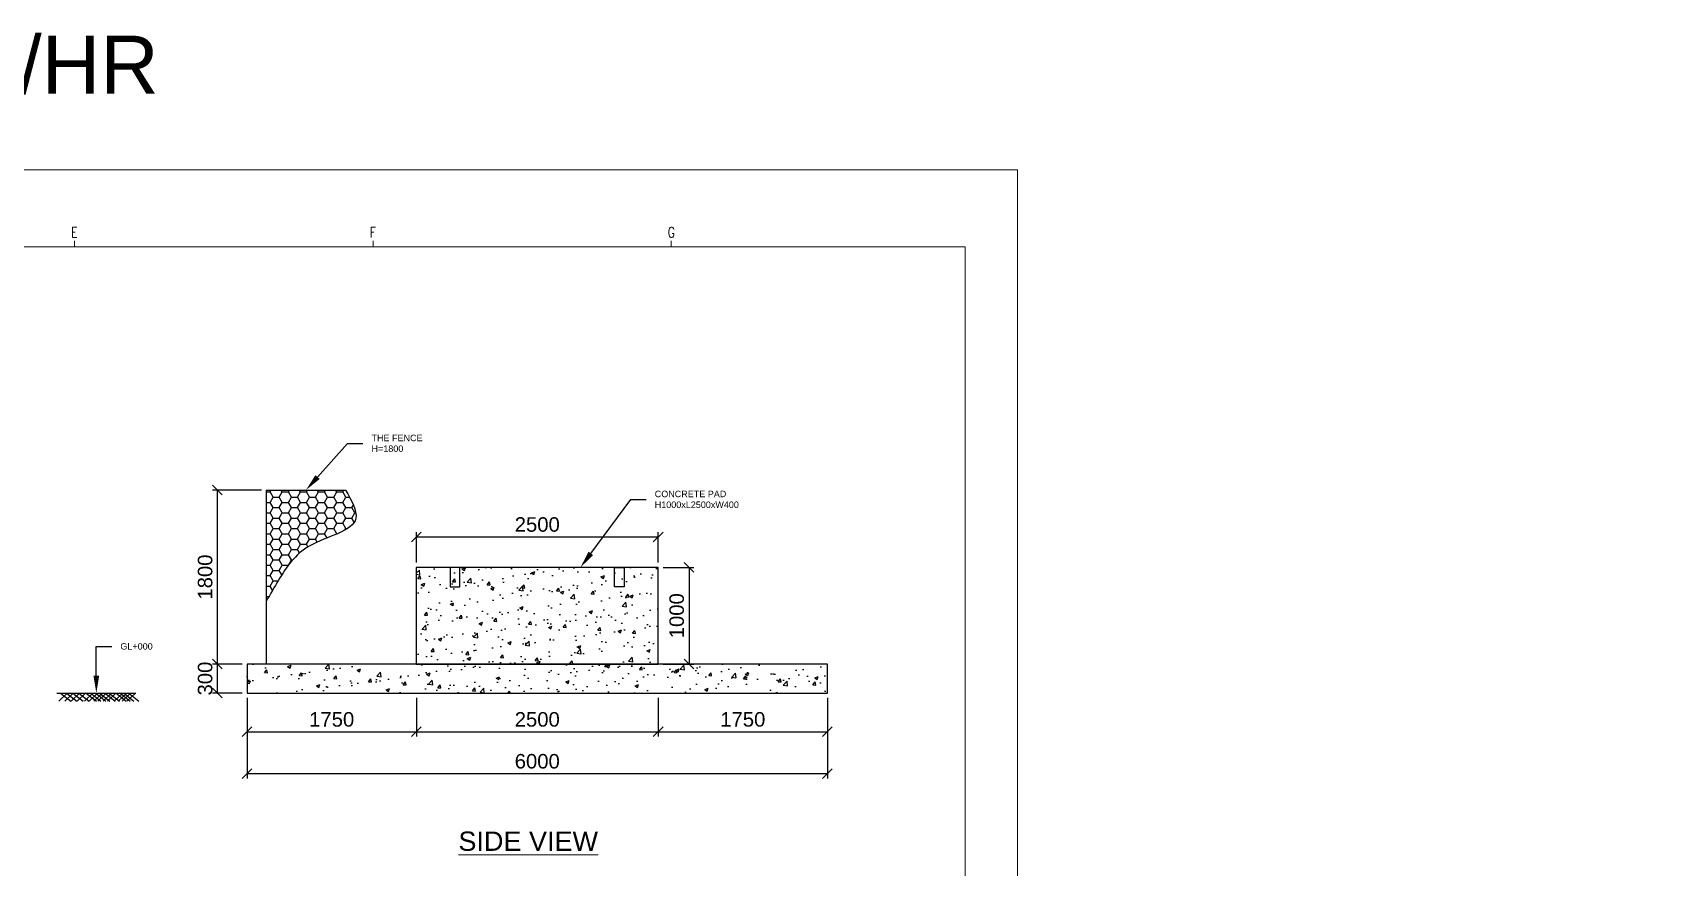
# Model space of a CAD drawing. Extents: x -1041800 to 1211622, y -13029 to 106851.
# Drawn here: x 88278 to 105167, y 98218 to 106851 of the extents above; entities that cross this region are included whole.
import ezdxf
from ezdxf import colors
from ezdxf.entities.mleader import LeaderData, LeaderLine
from ezdxf.math import Vec2, Vec3

# ---------------------------------------------------------------- set-up
doc = ezdxf.new("R2010")
doc.units = 0
doc.header["$MEASUREMENT"] = 0
doc.layers.get('0').update_dxf_attribs({"lineweight": 5})
doc.layers.add('VAN', color=7, linetype='Continuous')
doc.styles.get("Standard").update_dxf_attribs({"font": 'arial.ttf'})
doc.styles.add('TBOX', font='romans.shx', dxfattribs={"width": 0.75})
doc.dimstyles.new('TL100', dxfattribs={"dimscale": 0, "dimtxt": 200, "dimasz": 100, "dimexe": 50, "dimexo": 50, "dimgap": 50, "dimtad": 1, "dimdec": 0, "dimtxsty": 'Standard', "dimblk": 'OBLIQUE', "dimcen": 2.5, "dimclrd": 6, "dimclre": 6, "dimclrt": 3, "dimadec": 0, "dimazin": 0, "dimtfac": 1, "dimtdec": 0, "dimtmove": 0, "dimatfit": 3, "dimldrblk": 'OBLIQUE', "dimfxl": 1, "dimarcsym": 0})
pattern_1 = [(50, (-412392.5, -213941.18), (358.63009, -31.37607), [37.5, -412.5]), (355, (-412392.5, -213941.2), (-69.37567, 376.09607), [30, -330]), (100.451444, (-412362.6, -213943.8), (289.25442, 344.72), [31.8701, -350.57106]), (46.1842, (-412392.5, -213841.2), (533.62067, -82.75964), [56.25, -618.75]), (96.63564, (-412348, -213848.1), (467.33097, 487.0593), [47.80517, -525.8569]), (351.18416, (-412392.5, -213841.2), (467.33097, 487.0593), [45, -495]), (21, (-412342.5, -213866.18), (298.45353, -201.30945), [37.5, -412.5]), (326, (-412342.5, -213866.2), (121.65767, 362.57502), [30, -330]), (71.451445, (-412317.62, -213882.96), (420.11119, 161.26558), [31.8701, -350.57106]), (37.5, (-412392.49, -213941.18), (6.079928, 166.446927), [0, -326, 0, -335, 0, -331.25]), (7.5, (-412392.49, -213941.18), (131.53477, 197.205856), [0, -191, 0, -318.5, 0, -126.25]), (327.5, (-412503.99, -213941.18), (266.911218, -11.277436), [0, -125, 0, -390, 0, -517.5]), (317.5, (-412554, -213941.18), (291.593085, 50.05249), [0, -162.5, 0, -259, 0, -367.5])]

# ---------------------------------------------------------------- blocks, each defined once
blk = doc.blocks.new('_Oblique')
at = {"color": 0, "linetype": 'ByBlock', "lineweight": -2}
blk.add_line((-0.5, -0.5), (0.5, 0.5), dxfattribs=at)
blk = doc.blocks.new('*D118')
at = {"layer": 'Defpoints', "color": 0, "transparency": 16777216}
for p in [(90494, 100020), (96494, 100020), (96494, 99187)]:
    blk.add_point(p, dxfattribs=at)
at = {"layer": 'VAN', "color": 6, "lineweight": -2, "transparency": 16777216}
for p, q in [((90494, 99970), (90494, 99137)), ((96494, 99970), (96494, 99137)), ((90494, 99187), (96494, 99187))]:
    blk.add_line(p, q, dxfattribs=at)
at = {"layer": 'VAN', "color": 6, "lineweight": -2, "transparency": 16777216, "xscale": 100, "yscale": 100, "zscale": 100, "rotation": 180}
blk.add_blockref('_Oblique', (90494, 99187), dxfattribs=at)
at = {"layer": 'VAN', "color": 6, "lineweight": -2, "transparency": 16777216, "xscale": 100, "yscale": 100, "zscale": 100}
blk.add_blockref('_Oblique', (96494, 99187), dxfattribs=at)
at = {"layer": 'VAN', "color": 3, "transparency": 16777216, "insert": (93494, 99314), "char_height": 150, "attachment_point": 5}
blk.add_mtext('6000', dxfattribs=at)
blk = doc.blocks.new('*D119')
at = {"layer": 'Defpoints', "color": 0, "transparency": 16777216}
for p in [(94744, 101636), (92244, 101320), (94744, 101320)]:
    blk.add_point(p, dxfattribs=at)
at = {"layer": 'VAN', "color": 6, "lineweight": -2, "transparency": 16777216}
for p, q in [((92244, 101370), (92244, 101686)), ((94744, 101370), (94744, 101686)), ((92244, 101636), (94744, 101636))]:
    blk.add_line(p, q, dxfattribs=at)
at = {"layer": 'VAN', "color": 6, "lineweight": -2, "transparency": 16777216, "xscale": 100, "yscale": 100, "zscale": 100, "rotation": 180}
blk.add_blockref('_Oblique', (92244, 101636), dxfattribs=at)
at = {"layer": 'VAN', "color": 6, "lineweight": -2, "transparency": 16777216, "xscale": 100, "yscale": 100, "zscale": 100}
blk.add_blockref('_Oblique', (94744, 101636), dxfattribs=at)
at = {"layer": 'VAN', "color": 3, "transparency": 16777216, "insert": (93494, 101763), "char_height": 150, "attachment_point": 5}
blk.add_mtext('2500', dxfattribs=at)
blk = doc.blocks.new('*D120')
at = {"layer": 'Defpoints', "color": 0, "transparency": 16777216}
for p in [(90494, 100020), (92244, 100020), (92244, 99620)]:
    blk.add_point(p, dxfattribs=at)
at = {"layer": 'VAN', "color": 6, "lineweight": -2, "transparency": 16777216}
for p, q in [((90494, 99970), (90494, 99570)), ((92244, 99970), (92244, 99570)), ((90494, 99620), (92244, 99620))]:
    blk.add_line(p, q, dxfattribs=at)
at = {"layer": 'VAN', "color": 6, "lineweight": -2, "transparency": 16777216, "xscale": 100, "yscale": 100, "zscale": 100, "rotation": 180}
blk.add_blockref('_Oblique', (90494, 99620), dxfattribs=at)
at = {"layer": 'VAN', "color": 6, "lineweight": -2, "transparency": 16777216, "xscale": 100, "yscale": 100, "zscale": 100}
blk.add_blockref('_Oblique', (92244, 99620), dxfattribs=at)
at = {"layer": 'VAN', "color": 3, "transparency": 16777216, "insert": (91369, 99747), "char_height": 150, "attachment_point": 5}
blk.add_mtext('1750', dxfattribs=at)
blk = doc.blocks.new('*D101')
at = {"layer": 'Defpoints', "color": 0, "transparency": 16777216}
for p in [(92244, 100020), (94744, 100020), (94744, 99620)]:
    blk.add_point(p, dxfattribs=at)
at = {"layer": 'VAN', "color": 6, "lineweight": -2, "transparency": 16777216}
for p, q in [((92244, 99970), (92244, 99570)), ((94744, 99970), (94744, 99570)), ((92244, 99620), (94744, 99620))]:
    blk.add_line(p, q, dxfattribs=at)
at = {"layer": 'VAN', "color": 6, "lineweight": -2, "transparency": 16777216, "xscale": 100, "yscale": 100, "zscale": 100, "rotation": 180}
blk.add_blockref('_Oblique', (92244, 99620), dxfattribs=at)
at = {"layer": 'VAN', "color": 6, "lineweight": -2, "transparency": 16777216, "xscale": 100, "yscale": 100, "zscale": 100}
blk.add_blockref('_Oblique', (94744, 99620), dxfattribs=at)
at = {"layer": 'VAN', "color": 3, "transparency": 16777216, "insert": (93494, 99747), "char_height": 150, "attachment_point": 5}
blk.add_mtext('2500', dxfattribs=at)
blk = doc.blocks.new('*D102')
at = {"layer": 'Defpoints', "color": 0, "transparency": 16777216}
for p in [(94744, 100020), (96494, 100020), (96494, 99620)]:
    blk.add_point(p, dxfattribs=at)
at = {"layer": 'VAN', "color": 6, "lineweight": -2, "transparency": 16777216}
for p, q in [((94744, 99970), (94744, 99570)), ((96494, 99970), (96494, 99570)), ((94744, 99620), (96494, 99620))]:
    blk.add_line(p, q, dxfattribs=at)
at = {"layer": 'VAN', "color": 6, "lineweight": -2, "transparency": 16777216, "xscale": 100, "yscale": 100, "zscale": 100, "rotation": 180}
blk.add_blockref('_Oblique', (94744, 99620), dxfattribs=at)
at = {"layer": 'VAN', "color": 6, "lineweight": -2, "transparency": 16777216, "xscale": 100, "yscale": 100, "zscale": 100}
blk.add_blockref('_Oblique', (96494, 99620), dxfattribs=at)
at = {"layer": 'VAN', "color": 3, "transparency": 16777216, "insert": (95619, 99747), "char_height": 150, "attachment_point": 5}
blk.add_mtext('1750', dxfattribs=at)
blk = doc.blocks.new('*D121')
at = {"layer": 'Defpoints', "color": 0, "transparency": 16777216}
for p in [(90187, 100320), (90494, 100320), (90494, 100020)]:
    blk.add_point(p, dxfattribs=at)
at = {"layer": 'VAN', "color": 6, "lineweight": -2, "transparency": 16777216}
for p, q in [((90444, 100320), (90137, 100320)), ((90187, 100020), (90187, 100320)), ((90444, 100020), (90137, 100020))]:
    blk.add_line(p, q, dxfattribs=at)
at = {"layer": 'VAN', "color": 6, "lineweight": -2, "transparency": 16777216, "xscale": 100, "yscale": 100, "zscale": 100}
for p, rotation in [((90187, 100320), 90), ((90187, 100020), 270)]:
    blk.add_blockref('_Oblique', p, dxfattribs=dict(at, rotation=rotation))
at = {"layer": 'VAN', "color": 3, "transparency": 16777216, "insert": (90061, 100170), "char_height": 150, "attachment_point": 5, "rotation": 90}
blk.add_mtext('300', dxfattribs=at)
blk = doc.blocks.new('*D124')
at = {"layer": 'Defpoints', "color": 0, "transparency": 16777216}
for p in [(90187, 102120), (90694, 102120), (90494, 100320)]:
    blk.add_point(p, dxfattribs=at)
at = {"layer": 'VAN', "color": 6, "lineweight": -2, "transparency": 16777216}
for p, q in [((90644, 102120), (90137, 102120)), ((90187, 100320), (90187, 102120)), ((90444, 100320), (90137, 100320))]:
    blk.add_line(p, q, dxfattribs=at)
at = {"layer": 'VAN', "color": 6, "lineweight": -2, "transparency": 16777216, "xscale": 100, "yscale": 100, "zscale": 100}
for p, rotation in [((90187, 102120), 90), ((90187, 100320), 270)]:
    blk.add_blockref('_Oblique', p, dxfattribs=dict(at, rotation=rotation))
at = {"layer": 'VAN', "color": 3, "transparency": 16777216, "insert": (90061, 101220), "char_height": 150, "attachment_point": 5, "rotation": 90}
blk.add_mtext('1800', dxfattribs=at)
blk = doc.blocks.new('*D130')
at = {"layer": 'Defpoints', "color": 0, "transparency": 16777216}
for p in [(94744, 101320), (94744, 100320), (95063, 100320)]:
    blk.add_point(p, dxfattribs=at)
at = {"layer": 'VAN', "color": 6, "lineweight": -2, "transparency": 16777216}
for p, q in [((94794, 101320), (95113, 101320)), ((95063, 101320), (95063, 100320)), ((94794, 100320), (95113, 100320))]:
    blk.add_line(p, q, dxfattribs=at)
at = {"layer": 'VAN', "color": 6, "lineweight": -2, "transparency": 16777216, "xscale": 100, "yscale": 100, "zscale": 100}
for p, rotation in [((95063, 101320), 90), ((95063, 100320), 270)]:
    blk.add_blockref('_Oblique', p, dxfattribs=dict(at, rotation=rotation))
at = {"layer": 'VAN', "color": 3, "transparency": 16777216, "insert": (94936, 100820), "char_height": 150, "attachment_point": 5, "rotation": 90}
blk.add_mtext('1000', dxfattribs=at)

msp = doc.modelspace()

# ---------------------------------------------------------------- hatches: boundary and pattern name
at = {"layer": 'VAN'}
h = msp.add_hatch(dxfattribs=at)
h.set_pattern_fill('HONEY', color=0, scale=500)
h.set_pattern_definition([(0, (-397391.786, -205446.564), (93.75, 54.1265877), [62.5, -125]), (120, (-397391.786, -205446.564), (-93.75, 54.1265877), [62.5, -125]), (60, (-397391.786, -205446.564), (2e-14, 108.2531755), [-125, 62.5])])
edge = h.paths.add_edge_path()
edge.add_line((90693.9, 102119.9), (90693.9, 100974))
edge.add_spline(control_points=[(90693.9, 100974), (90735.2, 101045.2), (90857.3, 101255.6), (91085.8, 101606.7), (91741.5, 101714), (91572.7, 102012.7), (91512.1, 102119.9)], knot_values=[0, 0, 0, 0, 246.3739845, 727.71001, 1282.3576372, 1592.9031159, 1592.9031159, 1592.9031159, 1592.9031159], degree=3, periodic=0)
edge.add_line((91512.1, 102119.9), (90693.9, 102119.9))
h = msp.add_hatch(dxfattribs=at)
h.set_pattern_fill('AR-CONC', color=0, scale=50)
h.set_pattern_definition(pattern_1)
h.paths.add_polyline_path([(92243.9, 101319.9), (92243.9, 100319.9), (94743.9, 100319.9), (94743.9, 101319.9)])
h = msp.add_hatch(dxfattribs=at)
h.set_pattern_fill('AR-CONC', color=0, scale=50)
h.set_pattern_definition(pattern_1)
h.paths.add_polyline_path([(90493.9, 100319.9), (90493.9, 100019.9), (96493.9, 100019.9), (96493.9, 100319.9)])

# ---------------------------------------------------------------- linework, layer by layer
at = {"linetype": 'Continuous'}
for p, q in [((88710.6, 104637.3), (88710.6, 104698.9)), ((91796.5, 104637.3), (91796.5, 104698.9)), ((94878.1, 104637.3), (94878.1, 104698.9))]:
    msp.add_line(p, q, dxfattribs=at)
at = {"color": 2, "linetype": 'Continuous'}
msp.add_line((89821.3, 104637.3), (92520, 104637.3), dxfattribs=at)
at = {"linetype": 'Continuous'}
msp.add_lwpolyline([(72798.6, 87286.6), (98459.4, 87286.6), (98459.4, 105432.4), (72798.6, 105432.4)], close=True, dxfattribs=at)
at = {"color": 2, "linetype": 'Continuous'}
msp.add_lwpolyline([(73256.1, 104637.3), (97917.4, 104637.3), (97917.4, 88081.7), (73256.1, 88081.7), (73256.1, 104637.3), (75730.7, 104637.3)], dxfattribs=at)
at = {"layer": 'VAN', "color": 0}
for p, q in [((90693.9, 100319.9), (90693.9, 102119.9)), ((90693.9, 102119.9), (91512.1, 102119.9)), ((88528.4, 100019.9), (89342.7, 100019.9)), ((88633.6, 100019.9), (88546.9, 99936.7)), ((88564.8, 100019.9), (88670.5, 99934.8)), ((88696.6, 100019.9), (88609.9, 99936.7)), ((88627.8, 100019.9), (88733.5, 99934.8)), ((88761.2, 100019.9), (88674.5, 99936.7)), ((88692.4, 100019.9), (88798.1, 99934.8)), ((88824.1, 100019.9), (88737.4, 99936.7)), ((88755.3, 100019.9), (88861, 99934.8)), ((88900.3, 100019.9), (88813.6, 99936.7)), ((88831.5, 100019.9), (88937.2, 99934.8)), ((88946.7, 100019.9), (88860, 99936.7)), ((88877.9, 100019.9), (88983.6, 99934.8)), ((88998.1, 100019.9), (88911.3, 99936.7)), ((88929.3, 100019.9), (89035, 99934.8)), ((89037.8, 100019.9), (88951.1, 99936.7)), ((88969, 100019.9), (89074.7, 99934.8)), ((89094.1, 100019.9), (89007.4, 99936.7)), ((89025.3, 100019.9), (89131, 99934.8)), ((89137.2, 100019.9), (89050.5, 99936.7)), ((89068.4, 100019.9), (89174.1, 99934.8)), ((89208.4, 100019.9), (89121.7, 99936.7)), ((89139.6, 100019.9), (89245.3, 99934.8)), ((89249.9, 100019.9), (89163.1, 99936.7)), ((89181.1, 100019.9), (89286.7, 99934.8)), ((89288, 100019.9), (89201.2, 99936.7)), ((89219.1, 100019.9), (89324.8, 99934.8)), ((89339.3, 100019.9), (89252.6, 99936.7)), ((89270.5, 100019.9), (89376.2, 99934.8))]:
    msp.add_line(p, q, dxfattribs=at)
for points in [[(92243.9, 100319.9), (94743.9, 100319.9), (94743.9, 101319.9), (92243.9, 101319.9)], [(92593.9, 101119.9), (92693.9, 101119.9), (92693.9, 101319.9), (92593.9, 101319.9)], [(94393.9, 101119.9), (94293.9, 101119.9), (94293.9, 101319.9), (94393.9, 101319.9)], [(90493.9, 100019.9), (96493.9, 100019.9), (96493.9, 100319.9), (90493.9, 100319.9)]]:
    msp.add_lwpolyline(points, close=True, dxfattribs=at)
msp.add_spline([(91512.1, 102119.9), (91617.8, 101827.9), (91141.8, 101543.2), (90818.7, 101186.4), (90693.9, 100974)], degree=3, dxfattribs=at)

# ---------------------------------------------------------------- texts
at = {"linetype": 'Continuous', "style": 'TBOX', "width": 0.75}
for s, p in [('E', (88675.8, 104731.8)), ('F', (91761.7, 104731.8)), ('G', (94843.3, 104731.8))]:
    msp.add_text(s, height=107.9, dxfattribs=at).set_placement(p)
at = {"attachment_point": 1}
for s, insert, char_height, width in [('12TON-200KG/HR', (82548.1, 106819), 600, 9598.709), ('{\\LSIDE VIEW}', (92678.9, 98588.3), 200, 6399.139)]:
    msp.add_mtext(s, dxfattribs=dict(at, insert=insert, char_height=char_height, width=width))

# ---------------------------------------------------------------- dimensions: what is measured, and where the dimension line sits
at = {"layer": 'VAN', "color": 0}
for base, p1, p2, picture, middle in [((90187.3, 102119.9), (90493.9, 100319.9), (90693.9, 102119.9), '*D124', (90060.7, 101219.9)), ((95063, 100319.9), (94743.9, 101319.9), (94743.9, 100319.9), '*D130', (94936.4, 100819.9))]:
    dim = msp.add_linear_dim(base=base, p1=p1, p2=p2, angle=90, dimstyle='TL100', override={"dimscale": 1, "dimtxt": 150}, dxfattribs=at)
    dim.commit()
    dim.dimension.update_dxf_attribs({"geometry": picture, "text_midpoint": middle})
for base, p1, p2, picture, middle in [((94743.9, 101636), (92243.9, 101319.9), (94743.9, 101319.9), '*D119', (93493.9, 101762.5)), ((96493.9, 99187.5), (90493.9, 100019.9), (96493.9, 100019.9), '*D118', (93493.9, 99314.1)), ((92243.9, 99620.4), (90493.9, 100019.9), (92243.9, 100019.9), '*D120', (91368.9, 99747)), ((94743.9, 99620.4), (92243.9, 100019.9), (94743.9, 100019.9), '*D101', (93493.9, 99747)), ((96493.9, 99620.4), (94743.9, 100019.9), (96493.9, 100019.9), '*D102', (95618.9, 99747))]:
    dim = msp.add_linear_dim(base=base, p1=p1, p2=p2, dimstyle='TL100', override={"dimscale": 1, "dimtxt": 150}, dxfattribs=at)
    dim.commit()
    dim.dimension.update_dxf_attribs({"geometry": picture, "text_midpoint": middle})
dim = msp.add_linear_dim(base=(90187.3, 100319.9), p1=(90493.9, 100019.9), p2=(90493.9, 100319.9), angle=90, dimstyle='TL100', override={"dimscale": 1, "dimtxt": 150}, dxfattribs=at)
dim.commit()
dim.dimension.update_dxf_attribs({"geometry": '*D121', "text_midpoint": (90187.3, 100169.9), "dimtype": 160})

# ---------------------------------------------------------------- leaders
ml = msp.add_multileader_mtext('Standard')
ml.set_content('THE FENCE\\PH=1800', color=256)
ml.set_leader_properties()
ml.build(insert=Vec2(0, 0))
ml.multileader.update_dxf_attribs({"text_left_attachment_type": 2, "text_right_attachment_type": 2, "dogleg_length": 0.36, "arrow_head_size": 180, "scale": 1000})
ctx = ml.context
ctx.base_point, ctx.scale, ctx.char_height, ctx.arrow_head_size, ctx.landing_gap_size, ctx.plane_origin = Vec3(91690.7, 102602.7), 1000, 66.67, 180, 90, Vec3(100625.3, 104118.1)
ctx.left_attachment, ctx.right_attachment = 2, 2
notes = []
notes.append((ctx, [(1, (1, 1, 0), (91531.9, 102602.7), (1, 0), 158.8, [(0, [(91103, 102119.9)], 0, [])])]))
ctx.mtext.insert, ctx.mtext.width, ctx.mtext.flow_direction = Vec3(91780.7, 102692.1), 622.587, 5
ml = msp.add_multileader_mtext('Standard')
ml.set_content('THE DOOR\\PH=1000', color=256)
ml.set_leader_properties()
ml.build(insert=Vec2(0, 0))
ml.multileader.update_dxf_attribs({"text_left_attachment_type": 2, "text_right_attachment_type": 2, "dogleg_length": 0.36, "arrow_head_size": 180, "scale": 1000})
ctx = ml.context
ctx.base_point, ctx.scale, ctx.char_height, ctx.arrow_head_size, ctx.landing_gap_size, ctx.plane_origin = Vec3(78532, 102082.8), 1000, 66.67, 180, 90, Vec3(87466.6, 103598.3)
ctx.left_attachment, ctx.right_attachment = 2, 2
notes.append((ctx, [(1, (1, 1, 0), (78373.2, 102082.8), (1, 0), 158.8, [(0, [(77743.4, 102627.2)], 0, [])])]))
ctx.mtext.insert, ctx.mtext.width, ctx.mtext.flow_direction = Vec3(78622, 102172.3), 750.005, 5
ml = msp.add_multileader_mtext('Standard')
ml.set_content('CONCRETE PAD\\PH1000xL2500xW400', color=256)
ml.set_leader_properties()
ml.build(insert=Vec2(0, 0))
ml.multileader.update_dxf_attribs({"text_left_attachment_type": 2, "text_right_attachment_type": 2, "dogleg_length": 0.36, "arrow_head_size": 180, "scale": 1000})
ctx = ml.context
ctx.base_point, ctx.scale, ctx.char_height, ctx.arrow_head_size, ctx.landing_gap_size, ctx.plane_origin = Vec3(94618.6, 102023.2), 1000, 66.667, 180, 90, Vec3(103678.2, 102171.4)
ctx.left_attachment, ctx.right_attachment = 2, 2
notes.append((ctx, [(1, (1, 1, 0), (94459.8, 102023.2), (1, 0), 158.8, [(0, [(93940.9, 101319.9)], 0, [])])]))
ctx.mtext.insert, ctx.mtext.width, ctx.mtext.flow_direction = Vec3(94708.6, 102112.8), 1100.105, 5
ml = msp.add_multileader_mtext('Standard')
ml.set_content('ARCHER BOLT HOLE\\PD=100, H =200', color=256)
ml.set_leader_properties()
ml.build(insert=Vec2(0, 0))
ml.multileader.update_dxf_attribs({"text_left_attachment_type": 2, "text_right_attachment_type": 2, "dogleg_length": 0.36, "arrow_head_size": 180, "scale": 1000})
ctx = ml.context
ctx.base_point, ctx.scale, ctx.char_height, ctx.arrow_head_size, ctx.landing_gap_size, ctx.plane_origin = Vec3(84912.8, 101103.3), 1000, 66.667, 180, 90, Vec3(93847.4, 102618.8)
ctx.left_attachment, ctx.right_attachment = 2, 2
notes.append((ctx, [(1, (1, 1, 0), (84754, 101103.3), (1, 0), 158.8, [(0, [(84325.1, 100620.5)], 0, [])])]))
ctx.mtext.insert, ctx.mtext.width, ctx.mtext.flow_direction = Vec3(85002.8, 101200.4), 1072.566, 5
ml = msp.add_multileader_mtext('Standard')
ml.set_content('GL+000', color=256)
ml.set_leader_properties()
ml.build(insert=Vec2(0, 0))
ml.multileader.update_dxf_attribs({"text_left_attachment_type": 2, "text_right_attachment_type": 2, "dogleg_length": 0.36, "arrow_head_size": 180, "scale": 1000})
ctx = ml.context
ctx.base_point, ctx.scale, ctx.char_height, ctx.arrow_head_size, ctx.landing_gap_size, ctx.plane_origin = Vec3(89094.4, 100502.7), 1000, 66.67, 180, 90, Vec3(98029, 102018.1)
ctx.left_attachment, ctx.right_attachment = 2, 2
notes.append((ctx, [(1, (1, 1, 0), (88935.6, 100502.7), (1, 0), 158.8, [(0, [(88935.6, 100019.9)], 0, [])])]))
ctx.mtext.insert, ctx.mtext.width, ctx.mtext.flow_direction = Vec3(89184.4, 100536.7), 750.005, 5
ml = msp.add_multileader_mtext('Standard')
ml.set_content('SEE DETAIL "A"', color=256)
ml.set_leader_properties()
ml.build(insert=Vec2(0, 0))
ml.multileader.update_dxf_attribs({"text_left_attachment_type": 2, "text_right_attachment_type": 2, "dogleg_length": 0.36, "arrow_head_size": 180, "scale": 1000})
ctx = ml.context
ctx.base_point, ctx.scale, ctx.char_height, ctx.arrow_head_size, ctx.landing_gap_size, ctx.plane_origin = Vec3(84912.8, 99892.6), 1000, 66.667, 180, 90, Vec3(93847.4, 101573)
ctx.left_attachment, ctx.right_attachment = 2, 2
notes.append((ctx, [(1, (1, 1, 0), (84754, 99892.6), (1, 0), 158.8, [(0, [(84320.7, 100077.6)], 0, [])])]))
ctx.mtext.insert, ctx.mtext.width, ctx.mtext.flow_direction = Vec3(85002.8, 99926.7), 1072.566, 5
ml = msp.add_multileader_mtext('Standard')
ml.set_content('ARCHER BOLT HOLE\\PD=100, H =200', color=256)
ml.set_leader_properties()
ml.build(insert=Vec2(0, 0))
ml.multileader.update_dxf_attribs({"text_left_attachment_type": 2, "text_right_attachment_type": 2, "dogleg_length": 0.36, "arrow_head_size": 180, "scale": 1000})
ctx = ml.context
ctx.base_point, ctx.scale, ctx.char_height, ctx.arrow_head_size, ctx.landing_gap_size, ctx.plane_origin = Vec3(84912.8, 99403.3), 1000, 66.667, 180, 90, Vec3(93847.4, 100918.8)
ctx.left_attachment, ctx.right_attachment = 2, 2
notes.append((ctx, [(1, (1, 1, 0), (84754, 99403.3), (1, 0), 158.8, [(0, [(84325.1, 98920.5)], 0, [])])]))
ctx.mtext.insert, ctx.mtext.width, ctx.mtext.flow_direction = Vec3(85002.8, 99500.4), 1072.566, 5
for ctx, leaders in notes:
    for number, flags, end, landing, length, lines in leaders:
        leader = LeaderData()
        leader.index, (leader.has_last_leader_line, leader.has_dogleg_vector, leader.attachment_direction) = number, flags
        leader.last_leader_point, leader.dogleg_vector, leader.dogleg_length = Vec3(end), Vec3(landing), length
        for number, points, colour, breaks in lines:
            line = LeaderLine()
            line.index, line.vertices, line.color, line.breaks = number, Vec3.list(points), colors.encode_raw_color(colour), breaks
            leader.lines.append(line)
        ctx.leaders.append(leader)

doc.saveas('drawing.dxf')
